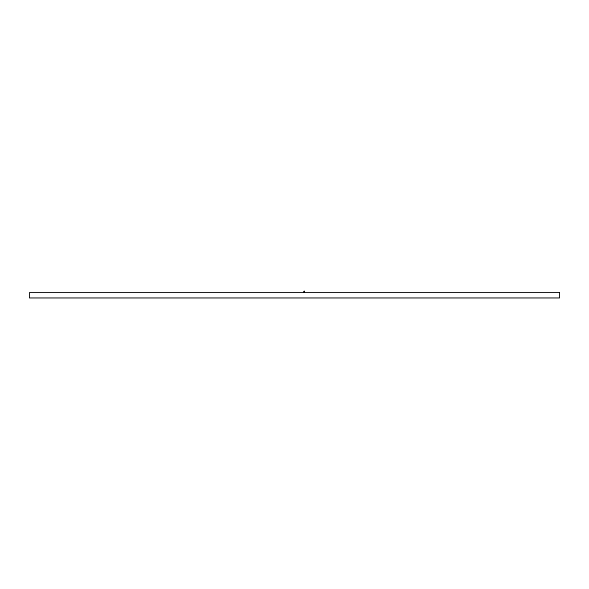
<?xml version="1.0" encoding="UTF-8"?>
<svg xmlns="http://www.w3.org/2000/svg" width="589" height="589" viewBox="0 0 589 589"><rect width="100%" height="100%" fill="white"/><g stroke="black" fill="none" stroke-linecap="round" stroke-linejoin="round"><path stroke-width="0.88" d="M304.358 291.724L304.189 292.468L304.329 291.445M304.358 292.446L304.366 292.534M304.16 292.512L304.233 291.739L304.255 292.424M304.218 291.224L304.182 291.643L304.226 291.121M304.358 291.842L304.204 292.394M304.16 291.886L304.226 292.321M559.55 292.542L29.45 292.542L29.45 297.946L559.55 297.946L559.55 292.542"/></g></svg>
